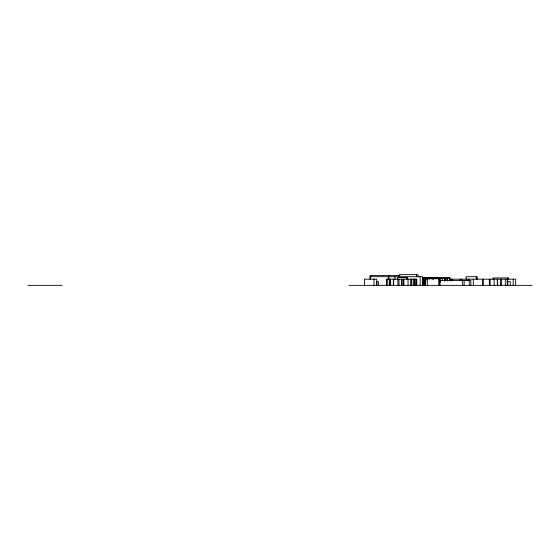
<?xml version="1.0" encoding="UTF-8"?>
<svg xmlns="http://www.w3.org/2000/svg" width="560" height="560" viewBox="0 0 560 560"><rect width="100%" height="100%" fill="white"/><g stroke="black" fill="none" stroke-linecap="round" stroke-linejoin="round"><path stroke-width="0.84" d="M399.931 275.471L370.097 275.471L370.097 279.3M370.097 276.71L422.611 276.71L422.59 285.348M422.59 277.578L449.932 277.578L449.932 281.029M427.357 277.998L444.626 277.998L444.626 280.448M422.59 278.32L429.408 278.32M432.817 278.32L449.932 278.32M422.632 279.174L425.957 279.174M447.818 279.174L444.871 279.174L444.871 280.721M449.414 279.174L515.655 279.174L515.655 285.348M425.999 280.826L423.661 280.826L423.661 285.348M506.94 281.645L510.307 281.645L510.307 285.348M422.954 281.939L425.761 281.939M28 285.348L62.132 285.348M348.894 285.348L532 285.348M513.184 279.174L513.184 285.348M508.662 279.174L508.662 277.942L493.024 277.942L493.024 279.174M507.836 281.645L507.836 285.348M507.598 279.174L507.584 285.348M507.423 277.942L507.423 279.174M507.227 279.174L507.227 285.348M505.295 279.174L505.295 285.348M501.06 279.174L501.06 285.348M500.913 279.174L500.913 285.348M497.427 279.174L497.427 285.348M497.315 279.174L497.315 285.348M494.088 279.174L494.151 285.348M490.14 279.174L490.14 285.348M489.321 279.174L489.321 285.348M483.301 279.174L483.301 285.348M482.454 279.174L482.454 285.348M477.204 279.174L477.204 276.71L466.144 276.71L466.144 279.174M476.224 276.71L476.224 279.174M473.319 279.174L473.319 285.348M470.848 285.348L470.848 280.413L440.027 280.413L440.027 285.348M469.245 280.413L469.245 285.348M469.154 279.174L469.154 280.721M468.482 279.174L468.482 280.721M466.788 279.174L466.788 280.721M464.156 280.413L464.156 285.348M462.644 280.413L462.644 285.348M461.811 279.174L461.811 280.721M460.145 279.174L460.145 280.721M452.676 279.174L452.676 280.721M451.304 279.174L451.304 280.721M449.666 279.174L449.666 280.721M447.552 277.578L447.552 281.029M445.606 277.578L445.606 278.32M444.99 279.174L444.99 280.721M444.773 277.578L444.773 281.029M442.267 277.998L442.267 280.448M440.356 282.058L440.349 278.768L425.621 278.768L425.621 285.348M439.355 278.768L439.418 285.348M438.788 278.768L438.788 285.348M433.349 277.529L433.349 279.265M432.936 277.529L432.936 279.265M429.226 277.529L429.226 279.265M427.308 278.768L427.308 285.348M426.916 277.578L426.916 279.307M426.468 277.578L426.468 279.307M425.943 277.578L425.943 279.307M425.495 277.578L425.495 285.348M424.977 277.578L424.977 285.348M424.529 277.578L424.529 285.348M424.375 280.826L424.375 285.348M424.081 280.826L424.081 285.348M424.004 277.578L424.004 285.348M423.556 277.578L423.556 285.348M423.339 279.174L423.339 285.348M423.038 277.578L423.038 285.348M420.154 276.71L420.154 285.348M418.033 276.71L418.033 274.652L399.203 274.652L399.203 276.71M416.752 285.348L416.752 279.174L386.61 279.174L386.61 285.348M416.479 274.652L416.479 276.71M416.15 279.174L416.15 285.348M414.897 279.174L414.897 285.348M414.764 279.174L414.764 285.348M413.651 279.174L413.56 285.348M411.726 279.174L411.726 285.348M411.614 279.174L411.614 285.348M410.711 279.174L410.711 285.348M408.016 279.174L408.051 285.348M407.358 279.174L407.358 277.529L397.558 277.529L397.558 279.174M406.84 277.529L406.84 279.174M403.928 279.174L403.928 285.348M403.403 279.174L403.403 285.348M401.94 279.174L401.94 285.348M401.828 279.174L401.828 285.348M398.979 279.174L398.979 285.348M397.894 279.174L397.894 285.348M395.017 276.71L395.017 279.3M393.659 279.174L393.659 285.348M393.323 279.174L393.323 285.348M390.621 279.174L390.621 285.348M390.397 279.174L390.397 285.348M389.501 279.174L389.501 285.348M389.277 279.174L389.277 285.348M389.046 275.471L389.046 276.71M388.731 275.471L388.731 279.3M388.276 276.71L388.276 279.3M387.212 279.174L387.212 285.348M378.378 285.348L378.378 281.645L376.824 281.645L376.824 285.348M376.691 285.348L376.691 279.174L364.427 279.174L364.427 285.348M373.989 279.174L373.989 285.348M370.832 275.471L370.832 276.71M370.223 276.71L370.223 279.3"/></g></svg>
